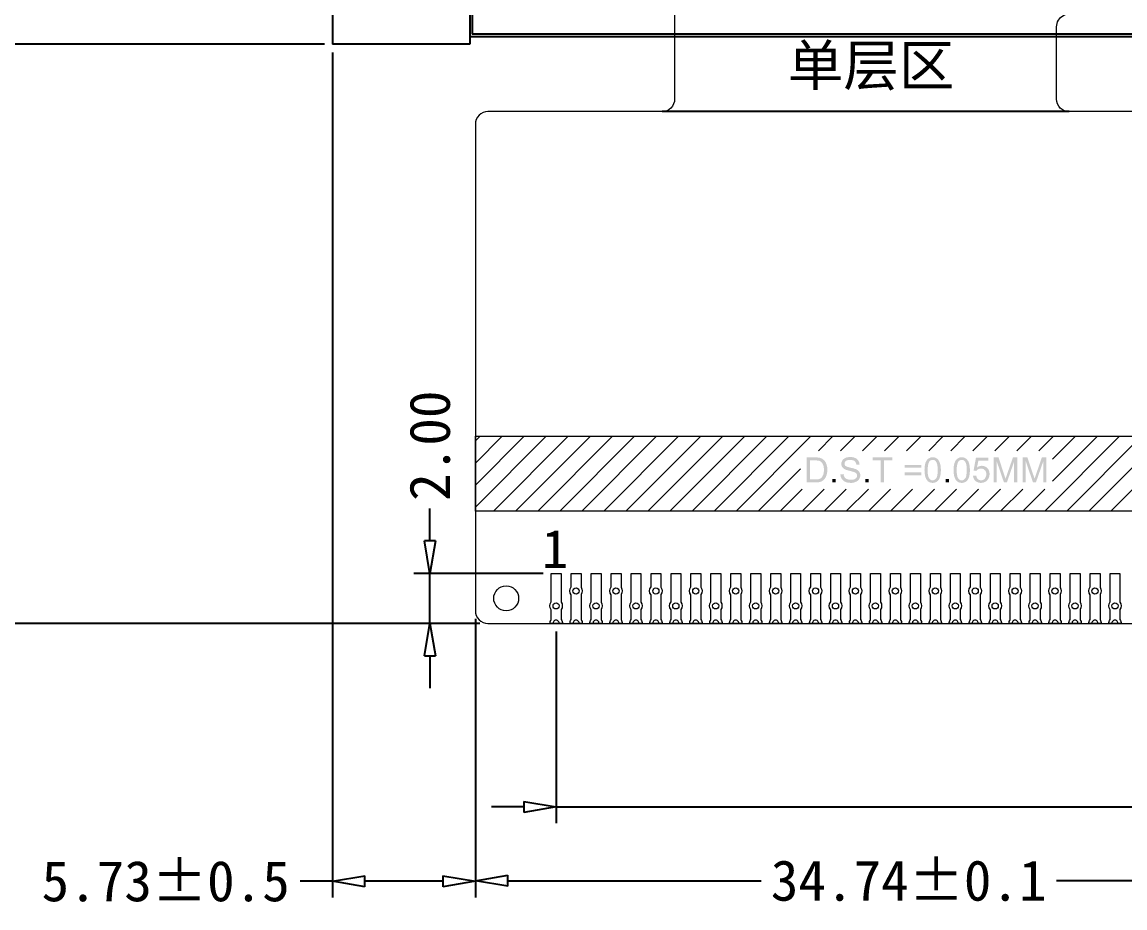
# Model space of a CAD drawing. Header units: millimetres. Extents: x 774 to 1087, y 444 to 661.
# Drawn here: x 822.78 to 866.99, y 522.78 to 558.28 of the extents above; entities that cross this region are included whole.
import ezdxf
from ezdxf.enums import TextEntityAlignment as Align

# ---------------------------------------------------------------- set-up
doc = ezdxf.new("R2010")
doc.units = ezdxf.units.MM
for name, color, linetype in [('BL-Housing', 154, 'Continuous'), ('BM', 6, 'Continuous'), ('PDF_Geomertry', 7, 'Continuous'), ('PDF_Solid Fills', 7, 'Continuous')]:
    doc.layers.add(name, color=color, linetype=linetype)
doc.styles.add('宋体', font='')
doc.styles.get('宋体').set_extended_font_data('SimSun')
doc.dimstyles.new('标准', dxfattribs={"dimscale": 0.65, "dimtxt": 2.5, "dimasz": 2, "dimexe": 1, "dimexo": 0.5, "dimgap": 0.5, "dimtad": 0, "dimzin": 1, "dimdsep": 46, "dimtxsty": '宋体', "dimblk": 'CLOSEDBLANK', "dimcen": 0, "dimclrd": 5, "dimclre": 5, "dimclrt": 7, "dimadec": 0, "dimazin": 0, "dimtfac": 1, "dimtmove": 0, "dimatfit": 3, "dimldrblk": 'CLOSEDBLANK', "dimfxl": 1, "dimarcsym": 0})

# ---------------------------------------------------------------- blocks, each defined once
blk = doc.blocks.new('zw$B79E')
at = {"layer": 'BL-Housing', "color": 7, "ltscale": 5}
for p, q in [((-21.36, -52.6), (-21.36, -59.76)), ((-15.86, -57.68), (-15.86, -59.76)), ((17.96, -59.46), (-15.86, -59.46)), ((-15.86, -59.76), (-21.36, -59.76))]:
    blk.add_line(p, q, dxfattribs=at)
at = {"layer": 'BM', "color": 7, "ltscale": 5}
for p in [(-15.76, -57.58), (18.26, -59.36)]:
    blk.add_line(p, (-15.76, -59.36), dxfattribs=at)
blk = doc.blocks.new('_ClosedBlank')
at = {"color": 0, "linetype": 'ByBlock', "lineweight": -2}
for p, q in [((-1, 0.167), (0, 0)), ((-1, 0.167), (-1, -0.167)), ((0, 0), (-1, -0.167))]:
    blk.add_line(p, q, dxfattribs=at)
blk = doc.blocks.new('*D22')
at = {"color": 3, "lineweight": -2, "transparency": 16777216}
for p, q in [((834.902, 617.65), (818.635, 617.65)), ((819.285, 616.35), (819.285, 595.826)), ((819.285, 558.69), (819.285, 579.215)), ((834.902, 557.39), (818.635, 557.39))]:
    blk.add_line(p, q, dxfattribs=at)
at = {"layer": 'Defpoints', "color": 0, "transparency": 16777216}
for p in [(819.285, 617.65), (835.227, 617.65), (835.227, 557.39)]:
    blk.add_point(p, dxfattribs=at)
at = {"color": 3, "lineweight": -2, "transparency": 16777216, "xscale": 1.3, "yscale": 1.3, "zscale": 1.3}
for p, rotation in [((819.285, 617.65), 90), ((819.285, 557.39), 270)]:
    blk.add_blockref('_ClosedBlank', p, dxfattribs=dict(at, rotation=rotation))
at = {"color": 7, "transparency": 16777216, "insert": (819.285, 587.52), "char_height": 1.625, "attachment_point": 5, "rotation": 90, "style": '宋体'}
blk.add_mtext('LCM 60.26%%P0.2', dxfattribs=at)
blk = doc.blocks.new('*D24')
at = {"color": 3, "lineweight": -2, "transparency": 16777216}
for p, q in [((834.902, 557.39), (818.635, 557.39)), ((819.285, 556.09), (819.285, 551.76)), ((819.285, 535.486), (819.285, 539.816)), ((841.13, 534.186), (818.635, 534.186))]:
    blk.add_line(p, q, dxfattribs=at)
at = {"layer": 'Defpoints', "color": 0, "transparency": 16777216}
for p in [(835.227, 557.39), (819.285, 534.186), (841.455, 534.186)]:
    blk.add_point(p, dxfattribs=at)
at = {"color": 3, "lineweight": -2, "transparency": 16777216, "xscale": 1.3, "yscale": 1.3, "zscale": 1.3}
for p, rotation in [((819.285, 557.39), 90), ((819.285, 534.186), 270)]:
    blk.add_blockref('_ClosedBlank', p, dxfattribs=dict(at, rotation=rotation))
at = {"color": 7, "transparency": 16777216, "insert": (819.285, 545.788), "char_height": 1.625, "attachment_point": 5, "rotation": 90, "style": '宋体'}
blk.add_mtext('23.20%%P0.5', dxfattribs=at)
blk = doc.blocks.new('*D28')
at = {"color": 3, "lineweight": -2, "transparency": 16777216}
for p, q in [((844.196, 533.861), (844.196, 526.18)), ((872.996, 533.861), (872.996, 526.18)), ((842.896, 526.83), (841.596, 526.83)), ((844.196, 526.83), (872.996, 526.83)), ((874.296, 526.83), (875.596, 526.83))]:
    blk.add_line(p, q, dxfattribs=at)
at = {"layer": 'Defpoints', "color": 0, "transparency": 16777216}
for p in [(844.196, 534.186), (872.996, 534.186), (872.996, 526.83)]:
    blk.add_point(p, dxfattribs=at)
at = {"color": 3, "lineweight": -2, "transparency": 16777216, "xscale": 1.3, "yscale": 1.3, "zscale": 1.3}
blk.add_blockref('_ClosedBlank', (844.196, 526.83), dxfattribs=at)
at = {"color": 3, "lineweight": -2, "transparency": 16777216, "xscale": 1.3, "yscale": 1.3, "zscale": 1.3, "rotation": 180}
blk.add_blockref('_ClosedBlank', (872.996, 526.83), dxfattribs=at)
at = {"color": 7, "transparency": 16777216, "insert": (889.111, 526.83), "char_height": 1.625, "attachment_point": 5, "style": '宋体'}
blk.add_mtext('P0.8*(37-1)=28.80%%P0.05', dxfattribs=at)
blk = doc.blocks.new('*D29')
at = {"color": 3, "lineweight": -2, "transparency": 16777216}
for p, q in [((840.955, 534.361), (840.955, 523.222)), ((875.696, 534.361), (875.696, 523.222)), ((842.255, 523.872), (852.408, 523.872)), ((874.396, 523.872), (864.243, 523.872))]:
    blk.add_line(p, q, dxfattribs=at)
at = {"layer": 'Defpoints', "color": 0, "transparency": 16777216}
for p in [(840.955, 534.686), (875.696, 534.686), (875.696, 523.872)]:
    blk.add_point(p, dxfattribs=at)
at = {"color": 3, "lineweight": -2, "transparency": 16777216, "xscale": 1.3, "yscale": 1.3, "zscale": 1.3, "rotation": 180}
blk.add_blockref('_ClosedBlank', (840.955, 523.872), dxfattribs=at)
at = {"color": 3, "lineweight": -2, "transparency": 16777216, "xscale": 1.3, "yscale": 1.3, "zscale": 1.3}
blk.add_blockref('_ClosedBlank', (875.696, 523.872), dxfattribs=at)
at = {"color": 7, "transparency": 16777216, "insert": (858.325, 523.872), "char_height": 1.625, "attachment_point": 5, "style": '宋体'}
blk.add_mtext('34.74%%P0.1', dxfattribs=at)
blk = doc.blocks.new('*D30')
at = {"color": 3, "lineweight": -2, "transparency": 16777216}
for p, q in [((835.227, 557.065), (835.227, 523.199)), ((840.955, 534.361), (840.955, 523.199)), ((835.227, 523.849), (833.927, 523.849)), ((839.655, 523.849), (836.527, 523.849))]:
    blk.add_line(p, q, dxfattribs=at)
at = {"layer": 'Defpoints', "color": 0, "transparency": 16777216}
for p in [(835.227, 557.39), (840.955, 534.686), (835.227, 523.849)]:
    blk.add_point(p, dxfattribs=at)
at = {"color": 3, "lineweight": -2, "transparency": 16777216, "xscale": 1.3, "yscale": 1.3, "zscale": 1.3, "rotation": 180}
blk.add_blockref('_ClosedBlank', (835.227, 523.849), dxfattribs=at)
at = {"color": 3, "lineweight": -2, "transparency": 16777216, "xscale": 1.3, "yscale": 1.3, "zscale": 1.3}
blk.add_blockref('_ClosedBlank', (840.955, 523.849), dxfattribs=at)
at = {"color": 7, "transparency": 16777216, "insert": (828.542, 523.849), "char_height": 1.625, "attachment_point": 5, "style": '宋体'}
blk.add_mtext('5.73%%P0.5', dxfattribs=at)
blk = doc.blocks.new('*D31')
at = {"color": 3, "lineweight": -2, "transparency": 16777216}
for p, q in [((839.135, 537.486), (839.135, 538.786)), ((843.673, 536.186), (838.485, 536.186)), ((839.135, 534.186), (839.135, 536.186)), ((841.13, 534.186), (838.485, 534.186)), ((839.135, 532.886), (839.135, 531.586))]:
    blk.add_line(p, q, dxfattribs=at)
at = {"layer": 'Defpoints', "color": 0, "transparency": 16777216}
for p in [(839.135, 536.186), (843.998, 536.186), (841.455, 534.186)]:
    blk.add_point(p, dxfattribs=at)
at = {"color": 3, "lineweight": -2, "transparency": 16777216, "xscale": 1.3, "yscale": 1.3, "zscale": 1.3}
for p, rotation in [((839.135, 536.186), 270), ((839.135, 534.186), 90)]:
    blk.add_blockref('_ClosedBlank', p, dxfattribs=dict(at, rotation=rotation))
at = {"color": 7, "transparency": 16777216, "insert": (839.135, 541.305), "char_height": 1.625, "attachment_point": 5, "rotation": 90, "style": '宋体'}
blk.add_mtext('2.00', dxfattribs=at)

msp = doc.modelspace()

# ---------------------------------------------------------------- hatches: boundary and pattern name
at = {"layer": 'PDF_Solid Fills'}
h = msp.add_hatch(color=2, dxfattribs=at)
h.paths.add_polyline_path([(854.237, 539.832), (854.237, 540.833), (854.581, 540.833), (854.597, 540.833), (854.613, 540.833), (854.634, 540.833), (854.65, 540.833), (854.661, 540.833), (854.677, 540.833), (854.692, 540.827), (854.703, 540.827), (854.719, 540.827), (854.729, 540.827), (854.74, 540.822), (854.751, 540.822), (854.756, 540.822), (854.772, 540.817), (854.788, 540.811), (854.798, 540.806), (854.814, 540.801), (854.825, 540.795), (854.841, 540.79), (854.851, 540.785), (854.862, 540.78), (854.872, 540.769), (854.883, 540.764), (854.893, 540.753), (854.904, 540.748), (854.915, 540.737), (854.925, 540.732), (854.936, 540.721), (854.946, 540.711), (854.952, 540.7), (854.962, 540.69), (854.968, 540.679), (854.978, 540.668), (854.983, 540.658), (854.994, 540.642), (854.999, 540.631), (855.005, 540.621), (855.01, 540.605), (855.015, 540.594), (855.02, 540.578), (855.026, 540.578), (855.026, 540.568), (855.031, 540.552), (855.036, 540.541), (855.042, 540.526), (855.042, 540.515), (855.047, 540.499), (855.047, 540.489), (855.052, 540.473), (855.052, 540.462), (855.058, 540.446), (855.058, 540.436), (855.058, 540.42), (855.058, 540.404), (855.063, 540.388), (855.063, 540.377), (855.063, 540.362), (855.063, 540.346), (855.063, 540.34), (855.063, 540.324), (855.063, 540.309), (855.063, 540.293), (855.063, 540.277), (855.058, 540.266), (855.058, 540.25), (855.058, 540.235), (855.052, 540.224), (855.052, 540.208), (855.052, 540.197), (855.047, 540.182), (855.042, 540.171), (855.042, 540.155), (855.036, 540.145), (855.036, 540.139), (855.031, 540.123), (855.026, 540.108), (855.02, 540.092), (855.015, 540.081), (855.01, 540.065), (855.005, 540.055), (854.999, 540.044), (854.994, 540.028), (854.983, 540.018), (854.978, 540.007), (854.973, 539.996), (854.968, 539.991), (854.957, 539.981), (854.952, 539.97), (854.941, 539.959), (854.931, 539.949), (854.92, 539.938), (854.909, 539.928), (854.899, 539.917), (854.888, 539.912), (854.878, 539.901), (854.878, 539.901), (854.867, 539.896), (854.856, 539.885), (854.841, 539.88), (854.83, 539.875), (854.819, 539.869), (854.804, 539.864), (854.793, 539.859), (854.777, 539.854), (854.761, 539.854), (854.756, 539.854), (854.745, 539.848), (854.735, 539.843), (854.719, 539.843), (854.708, 539.843), (854.692, 539.838), (854.677, 539.838), (854.666, 539.838), (854.65, 539.838), (854.634, 539.832), (854.618, 539.832), (854.608, 539.832), (854.597, 539.832)])
h.paths.add_polyline_path([(854.37, 539.954), (854.581, 539.954), (854.597, 539.954), (854.613, 539.954), (854.629, 539.954), (854.645, 539.954), (854.661, 539.954), (854.677, 539.959), (854.687, 539.959), (854.703, 539.959), (854.714, 539.965), (854.724, 539.965), (854.735, 539.97), (854.735, 539.97), (854.751, 539.975), (854.766, 539.981), (854.777, 539.986), (854.788, 539.996), (854.804, 540.002), (854.814, 540.007), (854.819, 540.018), (854.825, 540.023), (854.835, 540.033), (854.846, 540.039), (854.851, 540.049), (854.856, 540.06), (854.867, 540.076), (854.872, 540.086), (854.878, 540.097), (854.883, 540.113), (854.893, 540.123), (854.899, 540.139), (854.899, 540.15), (854.904, 540.16), (854.909, 540.171), (854.909, 540.187), (854.915, 540.197), (854.915, 540.208), (854.92, 540.224), (854.92, 540.24), (854.92, 540.25), (854.925, 540.266), (854.925, 540.282), (854.925, 540.293), (854.925, 540.309), (854.925, 540.324), (854.925, 540.34), (854.925, 540.356), (854.925, 540.377), (854.925, 540.393), (854.925, 540.409), (854.92, 540.425), (854.92, 540.436), (854.92, 540.451), (854.915, 540.467), (854.915, 540.478), (854.909, 540.494), (854.909, 540.504), (854.904, 540.52), (854.899, 540.531), (854.893, 540.541), (854.888, 540.552), (854.883, 540.563), (854.878, 540.573), (854.872, 540.584), (854.867, 540.594), (854.856, 540.61), (854.846, 540.621), (854.841, 540.631), (854.83, 540.642), (854.819, 540.653), (854.809, 540.658), (854.798, 540.668), (854.788, 540.674), (854.777, 540.684), (854.766, 540.69), (854.756, 540.695), (854.751, 540.695), (854.74, 540.7), (854.729, 540.7), (854.719, 540.706), (854.708, 540.706), (854.698, 540.711), (854.682, 540.711), (854.666, 540.711), (854.655, 540.711), (854.639, 540.716), (854.624, 540.716), (854.602, 540.716), (854.587, 540.716), (854.576, 540.716), (854.37, 540.716)])
for points in [[(855.587, 540.155), (855.714, 540.166), (855.714, 540.15), (855.719, 540.134), (855.719, 540.123), (855.724, 540.108), (855.73, 540.092), (855.735, 540.081), (855.74, 540.07), (855.745, 540.06), (855.751, 540.049), (855.756, 540.044), (855.761, 540.033), (855.772, 540.023), (855.777, 540.012), (855.788, 540.007), (855.798, 539.996), (855.809, 539.991), (855.825, 539.981), (855.835, 539.975), (855.851, 539.97), (855.857, 539.965), (855.867, 539.959), (855.878, 539.954), (855.894, 539.954), (855.904, 539.949), (855.92, 539.943), (855.931, 539.943), (855.947, 539.938), (855.957, 539.938), (855.973, 539.938), (855.989, 539.938), (856.005, 539.938), (856.01, 539.938), (856.021, 539.938), (856.037, 539.938), (856.052, 539.938), (856.068, 539.938), (856.079, 539.943), (856.095, 539.943), (856.105, 539.949), (856.121, 539.949), (856.132, 539.954), (856.142, 539.959), (856.158, 539.965), (856.169, 539.97), (856.179, 539.981), (856.195, 539.986), (856.206, 539.996), (856.211, 540.002), (856.222, 540.012), (856.227, 540.018), (856.238, 540.033), (856.243, 540.044), (856.248, 540.055), (856.254, 540.07), (856.254, 540.081), (856.254, 540.097), (856.254, 540.108), (856.254, 540.118), (856.254, 540.134), (856.248, 540.145), (856.243, 540.16), (856.238, 540.171), (856.232, 540.182), (856.227, 540.187), (856.222, 540.197), (856.211, 540.203), (856.201, 540.213), (856.19, 540.219), (856.179, 540.229), (856.164, 540.235), (856.153, 540.24), (856.137, 540.245), (856.132, 540.25), (856.126, 540.25), (856.116, 540.256), (856.105, 540.256), (856.095, 540.261), (856.084, 540.266), (856.068, 540.266), (856.052, 540.272), (856.037, 540.277), (856.021, 540.282), (856.005, 540.287), (855.984, 540.287), (855.962, 540.293), (855.962, 540.298), (855.941, 540.298), (855.925, 540.303), (855.91, 540.309), (855.888, 540.314), (855.878, 540.319), (855.862, 540.325), (855.846, 540.325), (855.835, 540.33), (855.82, 540.335), (855.809, 540.34), (855.798, 540.346), (855.788, 540.346), (855.783, 540.351), (855.772, 540.356), (855.767, 540.356), (855.756, 540.367), (855.74, 540.372), (855.73, 540.383), (855.719, 540.388), (855.708, 540.399), (855.698, 540.409), (855.687, 540.42), (855.677, 540.425), (855.671, 540.436), (855.661, 540.446), (855.661, 540.451), (855.656, 540.462), (855.65, 540.473), (855.64, 540.489), (855.64, 540.499), (855.634, 540.515), (855.629, 540.526), (855.629, 540.541), (855.629, 540.552), (855.624, 540.568), (855.624, 540.573), (855.624, 540.589), (855.629, 540.605), (855.629, 540.616), (855.629, 540.631), (855.634, 540.642), (855.64, 540.658), (855.645, 540.668), (855.65, 540.684), (855.656, 540.695), (855.661, 540.706), (855.666, 540.716), (855.677, 540.727), (855.682, 540.737), (855.693, 540.748), (855.703, 540.758), (855.714, 540.769), (855.724, 540.774), (855.735, 540.785), (855.745, 540.79), (855.756, 540.801), (855.772, 540.806), (855.783, 540.811), (855.793, 540.817), (855.809, 540.822), (855.82, 540.827), (855.83, 540.833), (855.846, 540.833), (855.857, 540.838), (855.872, 540.843), (855.883, 540.843), (855.899, 540.843), (855.915, 540.848), (855.925, 540.848), (855.941, 540.848), (855.957, 540.848), (855.973, 540.848), (855.978, 540.848), (855.994, 540.848), (856.01, 540.848), (856.021, 540.848), (856.037, 540.848), (856.052, 540.848), (856.068, 540.843), (856.079, 540.843), (856.095, 540.838), (856.105, 540.838), (856.121, 540.833), (856.132, 540.833), (856.148, 540.827), (856.158, 540.822), (856.169, 540.817), (856.174, 540.817), (856.19, 540.811), (856.201, 540.801), (856.211, 540.795), (856.227, 540.79), (856.238, 540.78), (856.248, 540.774), (856.259, 540.764), (856.269, 540.753), (856.275, 540.743), (856.285, 540.732), (856.296, 540.721), (856.301, 540.711), (856.306, 540.711), (856.312, 540.7), (856.317, 540.684), (856.322, 540.674), (856.328, 540.663), (856.333, 540.647), (856.338, 540.637), (856.343, 540.621), (856.349, 540.61), (856.349, 540.594), (856.349, 540.584), (856.354, 540.568), (856.354, 540.552), (856.354, 540.552), (856.227, 540.541), (856.227, 540.557), (856.222, 540.573), (856.216, 540.589), (856.216, 540.6), (856.211, 540.616), (856.206, 540.626), (856.195, 540.637), (856.19, 540.647), (856.185, 540.658), (856.174, 540.668), (856.169, 540.679), (856.158, 540.684), (856.148, 540.695), (856.137, 540.7), (856.126, 540.706), (856.116, 540.711), (856.105, 540.716), (856.095, 540.721), (856.079, 540.721), (856.068, 540.727), (856.052, 540.727), (856.037, 540.732), (856.021, 540.732), (856.005, 540.732), (855.989, 540.732), (855.984, 540.732), (855.968, 540.732), (855.947, 540.732), (855.931, 540.732), (855.915, 540.732), (855.904, 540.727), (855.888, 540.727), (855.872, 540.721), (855.862, 540.716), (855.851, 540.716), (855.841, 540.711), (855.83, 540.706), (855.82, 540.7), (855.809, 540.695), (855.809, 540.69), (855.798, 540.679), (855.788, 540.668), (855.777, 540.658), (855.772, 540.647), (855.767, 540.637), (855.761, 540.626), (855.756, 540.61), (855.756, 540.6), (855.751, 540.584), (855.751, 540.584), (855.756, 540.568), (855.756, 540.557), (855.761, 540.541), (855.767, 540.531), (855.772, 540.52), (855.777, 540.51), (855.788, 540.499), (855.793, 540.494), (855.798, 540.489), (855.804, 540.489), (855.814, 540.483), (855.82, 540.478), (855.83, 540.473), (855.841, 540.467), (855.851, 540.462), (855.867, 540.457), (855.878, 540.457), (855.894, 540.451), (855.91, 540.446), (855.925, 540.441), (855.947, 540.436), (855.962, 540.43), (855.984, 540.425), (855.994, 540.425), (856.01, 540.42), (856.031, 540.414), (856.047, 540.409), (856.063, 540.409), (856.079, 540.404), (856.095, 540.399), (856.111, 540.393), (856.126, 540.393), (856.137, 540.388), (856.153, 540.383), (856.164, 540.377), (856.174, 540.377), (856.185, 540.372), (856.195, 540.367), (856.201, 540.367), (856.211, 540.362), (856.211, 540.362), (856.227, 540.356), (856.243, 540.346), (856.254, 540.34), (856.264, 540.33), (856.28, 540.325), (856.291, 540.314), (856.301, 540.309), (856.312, 540.298), (856.317, 540.287), (856.328, 540.277), (856.333, 540.266), (856.343, 540.261), (856.349, 540.245), (856.354, 540.235), (856.359, 540.224), (856.365, 540.213), (856.37, 540.197), (856.375, 540.187), (856.381, 540.171), (856.381, 540.155), (856.381, 540.145), (856.386, 540.129), (856.386, 540.118), (856.386, 540.102), (856.381, 540.086), (856.381, 540.076), (856.381, 540.06), (856.375, 540.049), (856.37, 540.033), (856.365, 540.023), (856.359, 540.012), (856.354, 539.996), (856.349, 539.986), (856.343, 539.97), (856.338, 539.965), (856.333, 539.954), (856.322, 539.943), (856.312, 539.933), (856.306, 539.922), (856.296, 539.917), (856.285, 539.906), (856.275, 539.896), (856.264, 539.891), (856.254, 539.88), (856.238, 539.875), (856.227, 539.864), (856.211, 539.859), (856.206, 539.859), (856.195, 539.854), (856.185, 539.848), (856.169, 539.843), (856.158, 539.838), (856.142, 539.832), (856.132, 539.832), (856.116, 539.827), (856.105, 539.827), (856.089, 539.822), (856.074, 539.822), (856.063, 539.816), (856.047, 539.816), (856.031, 539.816), (856.015, 539.816), (856.015, 539.816), (855.999, 539.816), (855.984, 539.816), (855.968, 539.816), (855.952, 539.822), (855.936, 539.822), (855.92, 539.822), (855.91, 539.822), (855.894, 539.827), (855.878, 539.827), (855.867, 539.832), (855.851, 539.832), (855.841, 539.838), (855.83, 539.843), (855.814, 539.843), (855.804, 539.848), (855.793, 539.854), (855.788, 539.859), (855.772, 539.864), (855.761, 539.869), (855.751, 539.875), (855.735, 539.885), (855.724, 539.891), (855.714, 539.901), (855.703, 539.906), (855.693, 539.917), (855.682, 539.928), (855.671, 539.938), (855.666, 539.943), (855.656, 539.954), (855.65, 539.97), (855.645, 539.975), (855.634, 539.986), (855.629, 540.002), (855.624, 540.012), (855.618, 540.023), (855.613, 540.039), (855.608, 540.049), (855.603, 540.06), (855.597, 540.076), (855.597, 540.086), (855.592, 540.102), (855.592, 540.118), (855.587, 540.129), (855.587, 540.145)], [(857.206, 539.832), (857.206, 540.716), (856.878, 540.716), (856.878, 540.833), (857.672, 540.833), (857.672, 540.716), (857.338, 540.716), (857.338, 539.832)], [(860.9, 540.097), (861.032, 540.108), (861.032, 540.092), (861.037, 540.076), (861.043, 540.06), (861.048, 540.049), (861.048, 540.033), (861.059, 540.023), (861.064, 540.012), (861.069, 540.002), (861.074, 539.991), (861.085, 539.981), (861.09, 539.97), (861.096, 539.965), (861.106, 539.954), (861.122, 539.949), (861.133, 539.943), (861.143, 539.933), (861.154, 539.928), (861.17, 539.928), (861.18, 539.922), (861.196, 539.922), (861.207, 539.917), (861.223, 539.917), (861.223, 539.917), (861.238, 539.917), (861.249, 539.917), (861.265, 539.922), (861.275, 539.922), (861.291, 539.928), (861.302, 539.933), (861.313, 539.938), (861.328, 539.943), (861.339, 539.954), (861.35, 539.959), (861.36, 539.97), (861.371, 539.981), (861.376, 539.986), (861.381, 539.996), (861.392, 540.007), (861.397, 540.018), (861.402, 540.028), (861.408, 540.039), (861.413, 540.049), (861.418, 540.06), (861.424, 540.076), (861.429, 540.086), (861.429, 540.102), (861.434, 540.118), (861.434, 540.129), (861.434, 540.145), (861.434, 540.16), (861.434, 540.176), (861.434, 540.192), (861.434, 540.208), (861.429, 540.224), (861.429, 540.235), (861.424, 540.25), (861.418, 540.261), (861.413, 540.272), (861.408, 540.287), (861.402, 540.298), (861.392, 540.309), (861.387, 540.319), (861.376, 540.324), (861.376, 540.33), (861.365, 540.335), (861.355, 540.346), (861.344, 540.351), (861.334, 540.362), (861.323, 540.367), (861.313, 540.372), (861.297, 540.377), (861.286, 540.383), (861.27, 540.383), (861.26, 540.388), (861.244, 540.388), (861.228, 540.388), (861.223, 540.388), (861.207, 540.388), (861.191, 540.388), (861.18, 540.383), (861.164, 540.383), (861.154, 540.377), (861.138, 540.372), (861.127, 540.367), (861.117, 540.362), (861.117, 540.362), (861.101, 540.356), (861.09, 540.346), (861.08, 540.335), (861.069, 540.33), (861.059, 540.319), (861.053, 540.309), (861.043, 540.298), (861.037, 540.293), (860.926, 540.309), (861.021, 540.822), (861.519, 540.822), (861.519, 540.706), (861.117, 540.706), (861.064, 540.436), (861.08, 540.441), (861.09, 540.451), (861.101, 540.457), (861.117, 540.462), (861.127, 540.467), (861.138, 540.473), (861.154, 540.478), (861.164, 540.483), (861.18, 540.489), (861.191, 540.489), (861.207, 540.494), (861.217, 540.494), (861.233, 540.494), (861.244, 540.499), (861.254, 540.499), (861.27, 540.499), (861.281, 540.494), (861.297, 540.494), (861.313, 540.494), (861.323, 540.489), (861.339, 540.489), (861.35, 540.483), (861.36, 540.478), (861.376, 540.473), (861.387, 540.467), (861.397, 540.462), (861.413, 540.457), (861.424, 540.451), (861.434, 540.441), (861.445, 540.436), (861.455, 540.425), (861.466, 540.414), (861.477, 540.404), (861.482, 540.399), (861.492, 540.388), (861.503, 540.377), (861.508, 540.367), (861.519, 540.356), (861.524, 540.34), (861.529, 540.33), (861.535, 540.319), (861.54, 540.309), (861.545, 540.293), (861.551, 540.282), (861.556, 540.266), (861.556, 540.256), (861.561, 540.24), (861.561, 540.229), (861.561, 540.213), (861.567, 540.197), (861.567, 540.187), (861.567, 540.171), (861.567, 540.16), (861.567, 540.145), (861.561, 540.129), (861.561, 540.113), (861.561, 540.102), (861.556, 540.086), (861.556, 540.076), (861.551, 540.06), (861.545, 540.049), (861.54, 540.033), (861.535, 540.023), (861.529, 540.012), (861.524, 539.996), (861.519, 539.986), (861.514, 539.975), (861.503, 539.965), (861.498, 539.954), (861.487, 539.943), (861.487, 539.938), (861.477, 539.928), (861.466, 539.917), (861.461, 539.906), (861.45, 539.896), (861.44, 539.891), (861.429, 539.88), (861.418, 539.875), (861.408, 539.864), (861.397, 539.859), (861.387, 539.854), (861.371, 539.848), (861.36, 539.843), (861.35, 539.838), (861.334, 539.832), (861.323, 539.827), (861.313, 539.827), (861.297, 539.822), (861.281, 539.822), (861.27, 539.822), (861.254, 539.816), (861.238, 539.816), (861.223, 539.816), (861.223, 539.816), (861.207, 539.816), (861.191, 539.816), (861.18, 539.816), (861.164, 539.822), (861.148, 539.822), (861.138, 539.827), (861.122, 539.827), (861.111, 539.832), (861.096, 539.838), (861.085, 539.843), (861.074, 539.848), (861.059, 539.854), (861.048, 539.859), (861.037, 539.864), (861.027, 539.875), (861.016, 539.88), (861.006, 539.891), (861, 539.896), (860.99, 539.901), (860.979, 539.912), (860.974, 539.922), (860.963, 539.933), (860.958, 539.943), (860.947, 539.954), (860.942, 539.965), (860.937, 539.975), (860.931, 539.991), (860.926, 540.002), (860.921, 540.012), (860.916, 540.028), (860.91, 540.039), (860.91, 540.055), (860.905, 540.07), (860.905, 540.081)], [(861.725, 539.832), (861.725, 540.833), (861.926, 540.833), (862.159, 540.123), (862.165, 540.108), (862.17, 540.092), (862.175, 540.076), (862.18, 540.06), (862.186, 540.044), (862.191, 540.033), (862.196, 540.023), (862.196, 540.007), (862.202, 539.996), (862.207, 539.986), (862.207, 539.981), (862.207, 539.975), (862.212, 539.986), (862.212, 539.996), (862.217, 540.007), (862.223, 540.018), (862.228, 540.033), (862.228, 540.044), (862.233, 540.06), (862.239, 540.076), (862.244, 540.086), (862.249, 540.102), (862.254, 540.118), (862.26, 540.139), (862.26, 540.139), (862.503, 540.833), (862.678, 540.833), (862.678, 539.832), (862.551, 539.832), (862.551, 540.668), (862.26, 539.832), (862.143, 539.832), (861.852, 540.684), (861.852, 539.832)], [(862.889, 539.832), (862.889, 540.833), (863.085, 540.833), (863.323, 540.123), (863.329, 540.108), (863.334, 540.092), (863.339, 540.076), (863.345, 540.06), (863.35, 540.044), (863.355, 540.033), (863.36, 540.023), (863.36, 540.007), (863.366, 539.996), (863.371, 539.986), (863.371, 539.981), (863.371, 539.975), (863.376, 539.986), (863.376, 539.996), (863.382, 540.007), (863.387, 540.018), (863.392, 540.033), (863.392, 540.044), (863.398, 540.06), (863.403, 540.076), (863.408, 540.086), (863.413, 540.102), (863.419, 540.118), (863.424, 540.139), (863.424, 540.139), (863.662, 540.833), (863.842, 540.833), (863.842, 539.832), (863.715, 539.832), (863.715, 540.668), (863.424, 539.832), (863.308, 539.832), (863.016, 540.684), (863.016, 539.832)]]:
    msp.add_hatch(color=2, dxfattribs=at).paths.add_polyline_path(points)
h = msp.add_hatch(color=2, dxfattribs=at)
h.paths.add_polyline_path([(858.958, 540.324), (858.958, 540.346), (858.963, 540.362), (858.963, 540.377), (858.963, 540.393), (858.963, 540.409), (858.963, 540.425), (858.963, 540.441), (858.963, 540.451), (858.968, 540.467), (858.968, 540.483), (858.968, 540.494), (858.974, 540.51), (858.974, 540.52), (858.979, 540.536), (858.979, 540.547), (858.984, 540.563), (858.984, 540.573), (858.989, 540.584), (858.989, 540.594), (858.995, 540.605), (858.995, 540.616), (859, 540.626), (859.005, 540.642), (859.016, 540.658), (859.021, 540.668), (859.026, 540.679), (859.032, 540.695), (859.042, 540.705), (859.048, 540.716), (859.058, 540.727), (859.063, 540.737), (859.074, 540.748), (859.079, 540.758), (859.09, 540.769), (859.101, 540.774), (859.106, 540.78), (859.116, 540.785), (859.127, 540.795), (859.138, 540.801), (859.148, 540.806), (859.159, 540.811), (859.175, 540.817), (859.185, 540.822), (859.201, 540.827), (859.212, 540.833), (859.228, 540.833), (859.238, 540.838), (859.254, 540.838), (859.27, 540.838), (859.286, 540.838), (859.286, 540.838), (859.302, 540.838), (859.317, 540.838), (859.328, 540.838), (859.344, 540.833), (859.36, 540.833), (859.37, 540.827), (859.386, 540.822), (859.397, 540.822), (859.407, 540.817), (859.423, 540.811), (859.429, 540.806), (859.439, 540.801), (859.45, 540.79), (859.46, 540.785), (859.471, 540.774), (859.482, 540.764), (859.492, 540.758), (859.503, 540.748), (859.513, 540.737), (859.519, 540.721), (859.529, 540.711), (859.534, 540.7), (859.54, 540.69), (859.545, 540.679), (859.55, 540.668), (859.561, 540.653), (859.566, 540.642), (859.571, 540.626), (859.571, 540.616), (859.577, 540.6), (859.582, 540.589), (859.587, 540.573), (859.587, 540.563), (859.593, 540.552), (859.593, 540.541), (859.598, 540.531), (859.598, 540.52), (859.603, 540.504), (859.603, 540.494), (859.603, 540.483), (859.603, 540.467), (859.609, 540.451), (859.609, 540.441), (859.609, 540.425), (859.609, 540.409), (859.609, 540.393), (859.614, 540.377), (859.614, 540.362), (859.614, 540.346), (859.614, 540.324), (859.614, 540.324), (859.614, 540.309), (859.614, 540.293), (859.614, 540.277), (859.609, 540.261), (859.609, 540.245), (859.609, 540.229), (859.609, 540.213), (859.609, 540.203), (859.603, 540.187), (859.603, 540.171), (859.603, 540.16), (859.598, 540.145), (859.598, 540.134), (859.598, 540.118), (859.593, 540.108), (859.593, 540.092), (859.587, 540.081), (859.582, 540.07), (859.582, 540.06), (859.577, 540.049), (859.577, 540.044), (859.571, 540.028), (859.566, 540.012), (859.561, 540.002), (859.556, 539.986), (859.545, 539.975), (859.54, 539.965), (859.534, 539.949), (859.524, 539.938), (859.519, 539.928), (859.508, 539.917), (859.503, 539.906), (859.492, 539.896), (859.482, 539.891), (859.471, 539.88), (859.466, 539.875), (859.46, 539.869), (859.444, 539.859), (859.434, 539.854), (859.423, 539.848), (859.413, 539.843), (859.402, 539.838), (859.386, 539.832), (859.376, 539.827), (859.36, 539.827), (859.349, 539.822), (859.333, 539.822), (859.317, 539.816), (859.302, 539.816), (859.291, 539.816), (859.286, 539.816), (859.27, 539.816), (859.254, 539.816), (859.243, 539.822), (859.228, 539.822), (859.217, 539.822), (859.201, 539.827), (859.19, 539.832), (859.175, 539.838), (859.164, 539.838), (859.153, 539.843), (859.138, 539.854), (859.127, 539.859), (859.116, 539.864), (859.106, 539.875), (859.095, 539.88), (859.085, 539.891), (859.079, 539.901), (859.069, 539.912), (859.058, 539.922), (859.058, 539.922), (859.053, 539.928), (859.048, 539.938), (859.042, 539.949), (859.037, 539.954), (859.032, 539.965), (859.026, 539.975), (859.021, 539.986), (859.016, 539.996), (859.011, 540.007), (859.005, 540.018), (859, 540.028), (858.995, 540.044), (858.995, 540.055), (858.989, 540.065), (858.984, 540.081), (858.984, 540.092), (858.979, 540.108), (858.979, 540.118), (858.974, 540.134), (858.974, 540.15), (858.968, 540.166), (858.968, 540.176), (858.968, 540.192), (858.963, 540.208), (858.963, 540.224), (858.963, 540.24), (858.963, 540.261), (858.963, 540.277), (858.963, 540.293), (858.958, 540.314)])
h.paths.add_polyline_path([(859.085, 540.324), (859.085, 540.309), (859.085, 540.287), (859.085, 540.266), (859.09, 540.25), (859.09, 540.235), (859.09, 540.213), (859.09, 540.197), (859.09, 540.182), (859.095, 540.166), (859.095, 540.15), (859.101, 540.139), (859.101, 540.123), (859.101, 540.113), (859.106, 540.097), (859.106, 540.086), (859.111, 540.076), (859.116, 540.065), (859.116, 540.055), (859.122, 540.044), (859.127, 540.033), (859.127, 540.023), (859.132, 540.018), (859.138, 540.007), (859.143, 540.002), (859.143, 540.002), (859.153, 539.986), (859.164, 539.975), (859.175, 539.965), (859.185, 539.954), (859.196, 539.949), (859.206, 539.938), (859.217, 539.933), (859.228, 539.928), (859.238, 539.922), (859.254, 539.922), (859.265, 539.917), (859.275, 539.917), (859.286, 539.917), (859.302, 539.917), (859.312, 539.922), (859.323, 539.922), (859.339, 539.928), (859.349, 539.933), (859.36, 539.938), (859.37, 539.943), (859.381, 539.949), (859.392, 539.959), (859.402, 539.97), (859.413, 539.981), (859.423, 539.991), (859.429, 540.002), (859.434, 540.007), (859.439, 540.012), (859.444, 540.023), (859.444, 540.033), (859.45, 540.039), (859.455, 540.049), (859.455, 540.06), (859.46, 540.07), (859.466, 540.081), (859.466, 540.097), (859.471, 540.108), (859.471, 540.118), (859.471, 540.134), (859.476, 540.15), (859.476, 540.166), (859.482, 540.176), (859.482, 540.192), (859.482, 540.213), (859.482, 540.229), (859.482, 540.245), (859.487, 540.266), (859.487, 540.282), (859.487, 540.303), (859.487, 540.319), (859.487, 540.324), (859.487, 540.346), (859.487, 540.367), (859.487, 540.388), (859.487, 540.404), (859.482, 540.42), (859.482, 540.441), (859.482, 540.457), (859.482, 540.473), (859.476, 540.489), (859.476, 540.504), (859.476, 540.515), (859.471, 540.531), (859.471, 540.541), (859.466, 540.557), (859.466, 540.568), (859.46, 540.578), (859.46, 540.589), (859.455, 540.6), (859.45, 540.61), (859.45, 540.621), (859.444, 540.631), (859.439, 540.637), (859.434, 540.647), (859.429, 540.653), (859.429, 540.653), (859.418, 540.668), (859.407, 540.679), (859.402, 540.69), (859.392, 540.7), (859.381, 540.705), (859.37, 540.716), (859.355, 540.721), (859.344, 540.727), (859.333, 540.732), (859.323, 540.732), (859.307, 540.737), (859.296, 540.737), (859.286, 540.737), (859.27, 540.737), (859.259, 540.732), (859.243, 540.732), (859.233, 540.727), (859.217, 540.721), (859.206, 540.716), (859.196, 540.711), (859.185, 540.705), (859.175, 540.695), (859.164, 540.684), (859.159, 540.674), (859.148, 540.663), (859.143, 540.658), (859.138, 540.647), (859.138, 540.642), (859.132, 540.631), (859.127, 540.621), (859.122, 540.61), (859.122, 540.6), (859.116, 540.589), (859.111, 540.578), (859.111, 540.568), (859.106, 540.557), (859.106, 540.541), (859.101, 540.531), (859.101, 540.515), (859.095, 540.499), (859.095, 540.483), (859.095, 540.467), (859.09, 540.451), (859.09, 540.436), (859.09, 540.42), (859.09, 540.404), (859.085, 540.388), (859.085, 540.367), (859.085, 540.351), (859.085, 540.33)])
h = msp.add_hatch(color=2, dxfattribs=at)
h.paths.add_polyline_path([(860.127, 540.324), (860.127, 540.346), (860.127, 540.362), (860.127, 540.377), (860.127, 540.393), (860.127, 540.409), (860.127, 540.425), (860.127, 540.441), (860.132, 540.451), (860.132, 540.467), (860.132, 540.483), (860.138, 540.494), (860.138, 540.51), (860.138, 540.52), (860.143, 540.536), (860.143, 540.547), (860.148, 540.563), (860.148, 540.573), (860.154, 540.584), (860.154, 540.594), (860.159, 540.605), (860.164, 540.616), (860.169, 540.626), (860.175, 540.642), (860.18, 540.658), (860.185, 540.668), (860.191, 540.679), (860.196, 540.695), (860.207, 540.705), (860.212, 540.716), (860.222, 540.727), (860.228, 540.737), (860.238, 540.748), (860.249, 540.758), (860.254, 540.769), (860.265, 540.774), (860.27, 540.78), (860.281, 540.785), (860.291, 540.795), (860.302, 540.801), (860.312, 540.806), (860.328, 540.811), (860.339, 540.817), (860.349, 540.822), (860.365, 540.827), (860.376, 540.833), (860.392, 540.833), (860.408, 540.838), (860.418, 540.838), (860.434, 540.838), (860.45, 540.838), (860.45, 540.838), (860.466, 540.838), (860.482, 540.838), (860.498, 540.838), (860.508, 540.833), (860.524, 540.833), (860.535, 540.827), (860.55, 540.822), (860.561, 540.822), (860.577, 540.817), (860.588, 540.811), (860.593, 540.806), (860.603, 540.801), (860.614, 540.79), (860.625, 540.785), (860.635, 540.774), (860.646, 540.764), (860.656, 540.758), (860.667, 540.748), (860.677, 540.737), (860.683, 540.721), (860.693, 540.711), (860.699, 540.7), (860.704, 540.69), (860.715, 540.679), (860.72, 540.668), (860.725, 540.653), (860.73, 540.642), (860.736, 540.626), (860.741, 540.616), (860.746, 540.6), (860.746, 540.589), (860.752, 540.573), (860.757, 540.563), (860.757, 540.552), (860.762, 540.541), (860.762, 540.531), (860.762, 540.52), (860.767, 540.504), (860.767, 540.494), (860.767, 540.483), (860.773, 540.467), (860.773, 540.451), (860.773, 540.441), (860.773, 540.425), (860.773, 540.409), (860.778, 540.393), (860.778, 540.377), (860.778, 540.362), (860.778, 540.346), (860.778, 540.324), (860.778, 540.324), (860.778, 540.309), (860.778, 540.293), (860.778, 540.277), (860.778, 540.261), (860.773, 540.245), (860.773, 540.229), (860.773, 540.213), (860.773, 540.203), (860.773, 540.187), (860.767, 540.171), (860.767, 540.16), (860.767, 540.145), (860.762, 540.134), (860.762, 540.118), (860.757, 540.108), (860.757, 540.092), (860.752, 540.081), (860.752, 540.07), (860.746, 540.06), (860.741, 540.049), (860.741, 540.044), (860.736, 540.028), (860.73, 540.012), (860.725, 540.002), (860.72, 539.986), (860.715, 539.975), (860.704, 539.965), (860.699, 539.949), (860.688, 539.938), (860.683, 539.928), (860.672, 539.917), (860.667, 539.906), (860.656, 539.896), (860.646, 539.891), (860.64, 539.88), (860.635, 539.875), (860.625, 539.869), (860.614, 539.859), (860.603, 539.854), (860.588, 539.848), (860.577, 539.843), (860.566, 539.838), (860.55, 539.832), (860.54, 539.827), (860.524, 539.827), (860.513, 539.822), (860.498, 539.822), (860.482, 539.816), (860.471, 539.816), (860.455, 539.816), (860.45, 539.816), (860.434, 539.816), (860.423, 539.816), (860.408, 539.822), (860.392, 539.822), (860.381, 539.822), (860.365, 539.827), (860.355, 539.832), (860.339, 539.838), (860.328, 539.838), (860.318, 539.843), (860.307, 539.854), (860.291, 539.859), (860.281, 539.864), (860.27, 539.875), (860.265, 539.88), (860.254, 539.891), (860.244, 539.901), (860.233, 539.912), (860.222, 539.922), (860.222, 539.922), (860.217, 539.928), (860.212, 539.938), (860.207, 539.949), (860.201, 539.954), (860.196, 539.965), (860.191, 539.975), (860.185, 539.986), (860.18, 539.996), (860.175, 540.007), (860.169, 540.018), (860.164, 540.028), (860.164, 540.044), (860.159, 540.055), (860.154, 540.065), (860.154, 540.081), (860.148, 540.092), (860.143, 540.108), (860.143, 540.118), (860.138, 540.134), (860.138, 540.15), (860.138, 540.166), (860.132, 540.176), (860.132, 540.192), (860.132, 540.208), (860.127, 540.224), (860.127, 540.24), (860.127, 540.261), (860.127, 540.277), (860.127, 540.293), (860.127, 540.314)])
h.paths.add_polyline_path([(860.249, 540.324), (860.249, 540.309), (860.254, 540.287), (860.254, 540.266), (860.254, 540.25), (860.254, 540.235), (860.254, 540.213), (860.254, 540.197), (860.259, 540.182), (860.259, 540.166), (860.259, 540.15), (860.265, 540.139), (860.265, 540.123), (860.27, 540.113), (860.27, 540.097), (860.275, 540.086), (860.275, 540.076), (860.281, 540.065), (860.281, 540.055), (860.286, 540.044), (860.291, 540.033), (860.296, 540.023), (860.296, 540.018), (860.302, 540.007), (860.307, 540.002), (860.307, 540.002), (860.318, 539.986), (860.328, 539.975), (860.339, 539.965), (860.349, 539.954), (860.36, 539.949), (860.371, 539.938), (860.381, 539.933), (860.392, 539.928), (860.402, 539.922), (860.418, 539.922), (860.429, 539.917), (860.445, 539.917), (860.45, 539.917), (860.466, 539.917), (860.476, 539.922), (860.492, 539.922), (860.503, 539.928), (860.513, 539.933), (860.524, 539.938), (860.535, 539.943), (860.545, 539.949), (860.556, 539.959), (860.566, 539.97), (860.577, 539.981), (860.588, 539.991), (860.593, 540.002), (860.598, 540.007), (860.603, 540.012), (860.609, 540.023), (860.609, 540.033), (860.614, 540.039), (860.619, 540.049), (860.625, 540.06), (860.625, 540.07), (860.63, 540.081), (860.63, 540.097), (860.635, 540.108), (860.635, 540.118), (860.64, 540.134), (860.64, 540.15), (860.64, 540.166), (860.646, 540.176), (860.646, 540.192), (860.646, 540.213), (860.646, 540.229), (860.651, 540.245), (860.651, 540.266), (860.651, 540.282), (860.651, 540.303), (860.651, 540.319), (860.651, 540.324), (860.651, 540.346), (860.651, 540.367), (860.651, 540.388), (860.651, 540.404), (860.651, 540.42), (860.646, 540.441), (860.646, 540.457), (860.646, 540.473), (860.646, 540.489), (860.64, 540.504), (860.64, 540.515), (860.635, 540.531), (860.635, 540.541), (860.63, 540.557), (860.63, 540.568), (860.625, 540.578), (860.625, 540.589), (860.619, 540.6), (860.614, 540.61), (860.614, 540.621), (860.609, 540.631), (860.603, 540.637), (860.598, 540.647), (860.593, 540.653), (860.593, 540.653), (860.582, 540.668), (860.577, 540.679), (860.566, 540.69), (860.556, 540.7), (860.545, 540.705), (860.535, 540.716), (860.524, 540.721), (860.508, 540.727), (860.498, 540.732), (860.487, 540.732), (860.471, 540.737), (860.461, 540.737), (860.45, 540.737), (860.434, 540.737), (860.423, 540.732), (860.408, 540.732), (860.397, 540.727), (860.386, 540.721), (860.371, 540.716), (860.36, 540.711), (860.349, 540.705), (860.339, 540.695), (860.334, 540.684), (860.323, 540.674), (860.312, 540.663), (860.312, 540.658), (860.307, 540.647), (860.302, 540.642), (860.296, 540.631), (860.291, 540.621), (860.286, 540.61), (860.286, 540.6), (860.281, 540.589), (860.275, 540.578), (860.275, 540.568), (860.27, 540.557), (860.27, 540.541), (860.265, 540.531), (860.265, 540.515), (860.259, 540.499), (860.259, 540.483), (860.259, 540.467), (860.254, 540.451), (860.254, 540.436), (860.254, 540.42), (860.254, 540.404), (860.254, 540.388), (860.254, 540.367), (860.249, 540.351), (860.249, 540.33)])
h = msp.add_hatch(color=2, dxfattribs=at)
h.paths.add_polyline_path([(858.825, 540.42), (858.164, 540.42), (858.164, 540.536), (858.825, 540.536)])
h.paths.add_polyline_path([(858.825, 540.118), (858.164, 540.118), (858.164, 540.235), (858.825, 540.235)])

# ---------------------------------------------------------------- linework, layer by layer
at = {"color": 5}
msp.add_line((864.753, 554.69), (848.441, 554.69), dxfattribs=at)
at = {"color": 30, "lineweight": 13}
msp.add_lwpolyline([(848.441, 554.69), (841.455, 554.69, 0.414214), (840.955, 554.19), (840.955, 534.686, 0.414214), (841.455, 534.186), (875.196, 534.186, 0.414214), (875.696, 534.686), (875.696, 554.19, 0.414214), (875.196, 554.69), (864.753, 554.69, -0.414214), (864.253, 555.19), (864.253, 558.091, -0.282486), (864.527, 558.537), (866.502, 559.539, 0.282486), (866.775, 559.984), (866.775, 561.271), (846.971, 561.271), (846.971, 560.378, 0.282486), (847.244, 559.932), (848.668, 559.21, -0.282486), (848.941, 558.764), (848.941, 555.19, -0.414214)], format="xyb", close=True, dxfattribs=at)
at = {"layer": 'PDF_Geomertry', "color": 2, "lineweight": 0}
for points in [[(840.955, 541.684), (875.696, 541.684), (875.696, 538.684), (840.955, 538.684), (840.955, 541.684)], [(840.955, 541.494), (841.145, 541.684)], [(840.955, 540.61), (842.029, 541.684)], [(840.955, 539.727), (842.913, 541.684)], [(840.955, 538.843), (843.796, 541.684)], [(841.68, 538.684), (844.68, 541.684)], [(842.563, 538.684), (845.564, 541.684)], [(843.453, 538.684), (846.448, 541.684)], [(844.336, 538.684), (847.331, 541.684)], [(845.22, 538.684), (848.215, 541.684)], [(846.104, 538.684), (849.104, 541.684)], [(846.987, 538.684), (849.988, 541.684)], [(847.871, 538.684), (850.872, 541.684)], [(848.755, 538.684), (851.755, 541.684)], [(849.639, 538.684), (852.639, 541.684)], [(850.522, 538.684), (853.523, 541.684)], [(851.406, 538.684), (854.407, 541.684)], [(854.708, 541.102), (855.29, 541.684)], [(855.592, 541.102), (856.174, 541.684)], [(856.476, 541.102), (857.058, 541.684)], [(857.359, 541.102), (857.942, 541.684)], [(858.243, 541.102), (858.825, 541.684)], [(859.127, 541.102), (859.709, 541.684)], [(860.011, 541.102), (860.593, 541.684)], [(860.894, 541.102), (861.477, 541.684)], [(861.778, 541.102), (862.36, 541.684)], [(862.662, 541.102), (863.244, 541.684)], [(863.546, 541.102), (864.128, 541.684)], [(863.779, 538.684), (866.779, 541.684)], [(864.091, 540.764), (865.012, 541.684)], [(864.091, 539.88), (865.895, 541.684)], [(864.662, 538.684), (867.663, 541.684)], [(865.546, 538.684), (868.546, 541.684)], [(866.43, 538.684), (869.43, 541.684)], [(852.29, 538.684), (853.983, 540.383)], [(853.174, 538.684), (854.057, 539.568)], [(854.057, 538.684), (854.941, 539.568)], [(854.941, 538.684), (855.825, 539.568)], [(855.825, 538.684), (856.709, 539.568)], [(856.709, 538.684), (857.592, 539.568)], [(857.592, 538.684), (858.476, 539.568)], [(858.476, 538.684), (859.36, 539.568)], [(859.36, 538.684), (860.244, 539.568)], [(860.244, 538.684), (861.127, 539.568)], [(861.127, 538.684), (862.011, 539.568)], [(862.011, 538.684), (862.895, 539.568)], [(862.895, 538.684), (863.779, 539.568)]]:
    msp.add_lwpolyline(points, dxfattribs=at)
for points in [[(844.394, 534.338, -0.164922), (844.446, 534.186), (843.946, 534.186, -0.164922), (843.998, 534.338), (843.998, 534.728, -0.358103), (843.998, 535.046), (843.998, 536.186), (844.394, 536.186), (844.394, 535.032, -0.319377), (844.394, 534.742)], [(844.797, 535.644), (844.797, 536.186), (845.194, 536.186), (845.194, 535.63, -0.319295), (845.194, 535.34), (845.194, 534.338, -0.164922), (845.245, 534.186), (844.745, 534.186, -0.164922), (844.797, 534.338), (844.797, 535.326, -0.35818)], [(845.994, 534.338, -0.164922), (846.046, 534.186), (845.546, 534.186, -0.164922), (845.598, 534.338), (845.598, 534.728, -0.358103), (845.598, 535.046), (845.598, 536.186), (845.994, 536.186), (845.994, 535.032, -0.319377), (845.994, 534.742)], [(846.397, 535.644), (846.397, 536.186), (846.794, 536.186), (846.794, 535.63, -0.319295), (846.794, 535.34), (846.794, 534.338, -0.164922), (846.845, 534.186), (846.345, 534.186, -0.164922), (846.397, 534.338), (846.397, 535.326, -0.35818)], [(847.594, 534.338, -0.164922), (847.646, 534.186), (847.146, 534.186, -0.164922), (847.198, 534.338), (847.198, 534.728, -0.358103), (847.198, 535.046), (847.198, 536.186), (847.594, 536.186), (847.594, 535.032, -0.319377), (847.594, 534.742)], [(847.997, 535.644), (847.997, 536.186), (848.394, 536.186), (848.394, 535.63, -0.319295), (848.394, 535.34), (848.394, 534.338, -0.164922), (848.445, 534.186), (847.945, 534.186, -0.164922), (847.997, 534.338), (847.997, 535.326, -0.35818)], [(849.194, 534.338, -0.164922), (849.246, 534.186), (848.746, 534.186, -0.164922), (848.798, 534.338), (848.798, 534.728, -0.358103), (848.798, 535.046), (848.798, 536.186), (849.194, 536.186), (849.194, 535.032, -0.319377), (849.194, 534.742)], [(849.597, 535.644), (849.597, 536.186), (849.994, 536.186), (849.994, 535.63, -0.319295), (849.994, 535.34), (849.994, 534.338, -0.164922), (850.045, 534.186), (849.545, 534.186, -0.164922), (849.597, 534.338), (849.597, 535.326, -0.35818)], [(850.794, 534.338, -0.164922), (850.846, 534.186), (850.346, 534.186, -0.164922), (850.398, 534.338), (850.398, 534.728, -0.358103), (850.398, 535.046), (850.398, 536.186), (850.794, 536.186), (850.794, 535.032, -0.319377), (850.794, 534.742)], [(851.197, 535.644), (851.197, 536.186), (851.594, 536.186), (851.594, 535.63, -0.319295), (851.594, 535.34), (851.594, 534.338, -0.164922), (851.645, 534.186), (851.145, 534.186, -0.164922), (851.197, 534.338), (851.197, 535.326, -0.35818)], [(852.394, 534.338, -0.164922), (852.446, 534.186), (851.946, 534.186, -0.164922), (851.998, 534.338), (851.998, 534.728, -0.358103), (851.998, 535.046), (851.998, 536.186), (852.394, 536.186), (852.394, 535.032, -0.319377), (852.394, 534.742)], [(852.797, 535.644), (852.797, 536.186), (853.194, 536.186), (853.194, 535.63, -0.319295), (853.194, 535.34), (853.194, 534.338, -0.164922), (853.245, 534.186), (852.745, 534.186, -0.164922), (852.797, 534.338), (852.797, 535.326, -0.35818)], [(853.994, 534.338, -0.164922), (854.046, 534.186), (853.546, 534.186, -0.164922), (853.598, 534.338), (853.598, 534.728, -0.358103), (853.598, 535.046), (853.598, 536.186), (853.994, 536.186), (853.994, 535.032, -0.319377), (853.994, 534.742)], [(854.397, 535.644), (854.397, 536.186), (854.794, 536.186), (854.794, 535.63, -0.319295), (854.794, 535.34), (854.794, 534.338, -0.164922), (854.845, 534.186), (854.345, 534.186, -0.164922), (854.397, 534.338), (854.397, 535.326, -0.35818)], [(855.594, 534.338, -0.164922), (855.646, 534.186), (855.146, 534.186, -0.164922), (855.198, 534.338), (855.198, 534.728, -0.358103), (855.198, 535.046), (855.198, 536.186), (855.594, 536.186), (855.594, 535.032, -0.319377), (855.594, 534.742)], [(855.997, 535.644), (855.997, 536.186), (856.394, 536.186), (856.394, 535.63, -0.319295), (856.394, 535.34), (856.394, 534.338, -0.164922), (856.445, 534.186), (855.945, 534.186, -0.164922), (855.997, 534.338), (855.997, 535.326, -0.35818)], [(857.194, 534.338, -0.164922), (857.246, 534.186), (856.746, 534.186, -0.164922), (856.798, 534.338), (856.798, 534.728, -0.358103), (856.798, 535.046), (856.798, 536.186), (857.194, 536.186), (857.194, 535.032, -0.319377), (857.194, 534.742)], [(857.597, 535.644), (857.597, 536.186), (857.994, 536.186), (857.994, 535.63, -0.319295), (857.994, 535.34), (857.994, 534.338, -0.164922), (858.045, 534.186), (857.545, 534.186, -0.164922), (857.597, 534.338), (857.597, 535.326, -0.35818)], [(858.794, 534.338, -0.164922), (858.846, 534.186), (858.346, 534.186, -0.164922), (858.398, 534.338), (858.398, 534.728, -0.358103), (858.398, 535.046), (858.398, 536.186), (858.794, 536.186), (858.794, 535.032, -0.319377), (858.794, 534.742)], [(859.197, 535.644), (859.197, 536.186), (859.594, 536.186), (859.594, 535.63, -0.319295), (859.594, 535.34), (859.594, 534.338, -0.164922), (859.645, 534.186), (859.145, 534.186, -0.164922), (859.197, 534.338), (859.197, 535.326, -0.35818)], [(860.394, 534.338, -0.164922), (860.446, 534.186), (859.946, 534.186, -0.164922), (859.998, 534.338), (859.998, 534.728, -0.358103), (859.998, 535.046), (859.998, 536.186), (860.394, 536.186), (860.394, 535.032, -0.319377), (860.394, 534.742)], [(860.797, 535.644), (860.797, 536.186), (861.194, 536.186), (861.194, 535.63, -0.319295), (861.194, 535.34), (861.194, 534.338, -0.164922), (861.245, 534.186), (860.745, 534.186, -0.164922), (860.797, 534.338), (860.797, 535.326, -0.35818)], [(861.994, 534.338, -0.164922), (862.046, 534.186), (861.546, 534.186, -0.164922), (861.598, 534.338), (861.598, 534.728, -0.358103), (861.598, 535.046), (861.598, 536.186), (861.994, 536.186), (861.994, 535.032, -0.319377), (861.994, 534.742)], [(862.397, 535.644), (862.397, 536.186), (862.794, 536.186), (862.794, 535.63, -0.319295), (862.794, 535.34), (862.794, 534.338, -0.164922), (862.845, 534.186), (862.345, 534.186, -0.164922), (862.397, 534.338), (862.397, 535.326, -0.35818)], [(863.594, 534.338, -0.164922), (863.646, 534.186), (863.146, 534.186, -0.164922), (863.198, 534.338), (863.198, 534.728, -0.358103), (863.198, 535.046), (863.198, 536.186), (863.594, 536.186), (863.594, 535.032, -0.319377), (863.594, 534.742)], [(863.997, 535.644), (863.997, 536.186), (864.394, 536.186), (864.394, 535.63, -0.319295), (864.394, 535.34), (864.394, 534.338, -0.164922), (864.445, 534.186), (863.945, 534.186, -0.164922), (863.997, 534.338), (863.997, 535.326, -0.35818)], [(865.194, 534.338, -0.164922), (865.246, 534.186), (864.746, 534.186, -0.164922), (864.798, 534.338), (864.798, 534.728, -0.358103), (864.798, 535.046), (864.798, 536.186), (865.194, 536.186), (865.194, 535.032, -0.319377), (865.194, 534.742)], [(865.597, 535.644), (865.597, 536.186), (865.994, 536.186), (865.994, 535.63, -0.319295), (865.994, 535.34), (865.994, 534.338, -0.164922), (866.045, 534.186), (865.545, 534.186, -0.164922), (865.597, 534.338), (865.597, 535.326, -0.35818)], [(866.794, 534.338, -0.164922), (866.846, 534.186), (866.346, 534.186, -0.164922), (866.398, 534.338), (866.398, 534.728, -0.358103), (866.398, 535.046), (866.398, 536.186), (866.794, 536.186), (866.794, 535.032, -0.319377), (866.794, 534.742)]]:
    msp.add_lwpolyline(points, format="xyb", close=True, dxfattribs=at)
for centre, radius in [((842.19, 535.189), 0.5), ((844.99, 535.485), 0.124), ((846.59, 535.485), 0.124), ((848.19, 535.485), 0.124), ((849.79, 535.485), 0.124), ((851.39, 535.485), 0.124), ((852.99, 535.485), 0.124), ((854.59, 535.485), 0.124), ((856.19, 535.485), 0.124), ((857.79, 535.485), 0.124), ((859.39, 535.485), 0.124), ((860.99, 535.485), 0.124), ((862.59, 535.485), 0.124), ((864.19, 535.485), 0.124), ((865.79, 535.485), 0.124), ((844.191, 534.887), 0.124), ((845.791, 534.887), 0.124), ((847.391, 534.887), 0.124), ((848.991, 534.887), 0.124), ((850.591, 534.887), 0.124), ((852.191, 534.887), 0.124), ((853.791, 534.887), 0.124), ((855.391, 534.887), 0.124), ((856.991, 534.887), 0.124), ((858.591, 534.887), 0.124), ((860.191, 534.887), 0.124), ((861.791, 534.887), 0.124), ((863.391, 534.887), 0.124), ((864.991, 534.887), 0.124), ((866.591, 534.887), 0.124)]:
    msp.add_circle(centre, radius, dxfattribs=at)
for centre in [(844.191, 534.189), (844.99, 534.189), (845.791, 534.189), (846.59, 534.189), (847.391, 534.189), (848.19, 534.189), (848.991, 534.189), (849.79, 534.189), (850.591, 534.189), (851.39, 534.189), (852.191, 534.189), (852.99, 534.189), (853.791, 534.189), (854.59, 534.189), (855.391, 534.189), (856.19, 534.189), (856.991, 534.189), (857.79, 534.189), (858.591, 534.189), (859.39, 534.189), (860.191, 534.189), (860.99, 534.189), (861.791, 534.189), (862.59, 534.189), (863.391, 534.189), (864.19, 534.189), (864.991, 534.189), (865.79, 534.189), (866.591, 534.189)]:
    msp.add_arc(centre, 0.124, 359.9975, 180.0025, dxfattribs=at)
at = {"layer": 'PDF_Solid Fills', "color": 2}
for points in [[(855.264, 539.832), (855.264, 539.975), (855.402, 539.832), (855.402, 539.975)], [(856.582, 539.832), (856.582, 539.975), (856.724, 539.832), (856.724, 539.975)], [(859.804, 539.832), (859.804, 539.975), (859.947, 539.832), (859.947, 539.975)]]:
    msp.add_solid(points, dxfattribs=at)

# ---------------------------------------------------------------- block references
at = {"color": 7}
msp.add_blockref('zw$B79E', (856.587, 617.15), dxfattribs=at)

# ---------------------------------------------------------------- texts
at = {"color": 5, "linetype": 'Continuous', "style": '宋体'}
msp.add_text('单层区', height=1.6316, dxfattribs=at).set_placement((856.818, 555.73), align=Align.CENTER)
at = {"color": 4, "linetype": 'Continuous', "style": '宋体'}
msp.add_text('1', height=1.535, dxfattribs=at).set_placement((843.625, 536.405))

# ---------------------------------------------------------------- dimensions: what is measured, and where the dimension line sits
at = {"color": 7}
dim = msp.add_linear_dim(base=(819.285, 617.65), p1=(835.227, 557.39), p2=(835.227, 617.65), angle=90, text='LCM <>%%P0.2', dimstyle='标准', override={"dimtxsty": '宋体', "dimclrd": 3, "dimclre": 3, "dimarcsym": 1}, dxfattribs=at)
dim.commit()
dim.dimension.update_dxf_attribs({"geometry": '*D22', "text_midpoint": (819.285, 587.52)})
at = {"color": 2}
dim = msp.add_linear_dim(base=(819.285, 534.186), p1=(835.227, 557.39), p2=(841.455, 534.186), angle=90, text='<>%%P0.5', dimstyle='标准', override={"dimtxsty": '宋体', "dimclrd": 3, "dimclre": 3, "dimarcsym": 1}, dxfattribs=at)
dim.commit()
dim.dimension.update_dxf_attribs({"geometry": '*D24', "text_midpoint": (819.285, 545.788)})
for base, p2, text, picture, middle in [((835.227, 523.849), (835.227, 557.39), '<>%%P0.5', '*D30', (828.542, 523.849)), ((875.696, 523.872), (875.696, 534.686), '<>%%P0.1', '*D29', (858.325, 523.872))]:
    dim = msp.add_linear_dim(base=base, p1=(840.955, 534.686), p2=p2, text=text, dimstyle='标准', override={"dimtxsty": '宋体', "dimclrd": 3, "dimclre": 3, "dimarcsym": 1}, dxfattribs=at)
    dim.commit()
    dim.dimension.update_dxf_attribs({"geometry": picture, "text_midpoint": middle})
dim = msp.add_linear_dim(base=(839.135, 536.186), p1=(841.455, 534.186), p2=(843.998, 536.186), angle=90, dimstyle='标准', override={"dimclrd": 3, "dimclre": 3, "dimarcsym": 1}, dxfattribs=at)
dim.commit()
dim.dimension.update_dxf_attribs({"geometry": '*D31', "text_midpoint": (839.135, 541.305)})
dim = msp.add_linear_dim(base=(872.996, 526.83), p1=(844.196, 534.186), p2=(872.996, 534.186), text='P0.8*(37-1)=<>%%P0.05', dimstyle='标准', override={"dimtxsty": '宋体', "dimclrd": 3, "dimclre": 3, "dimarcsym": 1}, dxfattribs=at)
dim.commit()
dim.dimension.update_dxf_attribs({"geometry": '*D28', "text_midpoint": (889.111, 526.83), "dimtype": 160})

doc.saveas('drawing.dxf')
